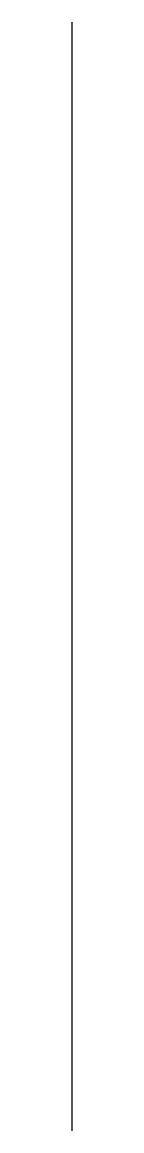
# Model space of a CAD drawing. Header units: millimetres. Extents: x 120 to 120, y 100 to 104.
import ezdxf

# ---------------------------------------------------------------- set-up
doc = ezdxf.new("R2010")
doc.units = ezdxf.units.MM

# ---------------------------------------------------------------- blocks, each defined once
blk = doc.blocks.new('INNER', base_point=(1, 1))
blk.add_line((1, 1), (3, 1))
blk = doc.blocks.new('OUTER')
at = {"rotation": 90}
blk.add_blockref('INNER', (10, 0), dxfattribs=at)

msp = doc.modelspace()

# ---------------------------------------------------------------- block references
at = {"xscale": 2, "yscale": 2}
msp.add_blockref('OUTER', (100, 100), dxfattribs=at)

doc.saveas('drawing.dxf')
